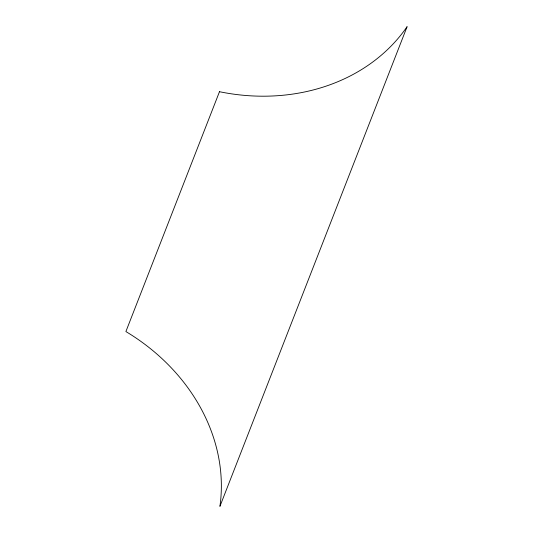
<?xml version="1.0" encoding="UTF-8"?>
<svg xmlns="http://www.w3.org/2000/svg" width="533" height="533" viewBox="0 0 533 533"><rect width="100%" height="100%" fill="white"/><g stroke="black" fill="none" stroke-linecap="round" stroke-linejoin="round"><path stroke-width="0.8" d="M219.483 91.709L125.888 331.559A192.673 164.104 21.2 0 1 219.922 506.35L407.112 26.65A192.673 164.104 21.2 0 1 219.483 91.709"/></g></svg>
